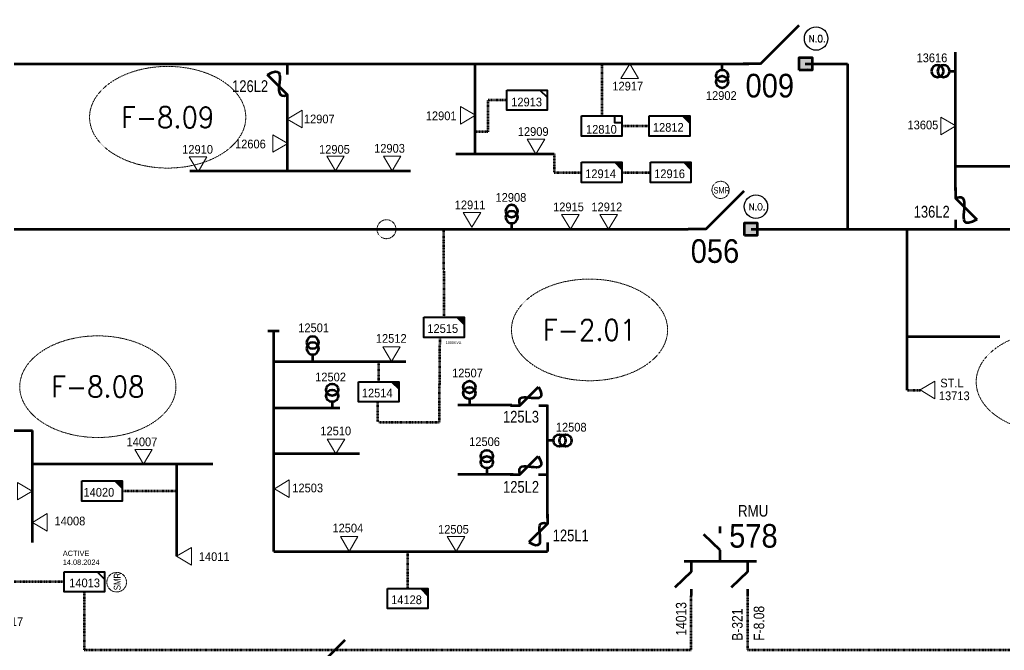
# Model space of a CAD drawing. Header units: metres. Extents: x 65984 to 144644, y -19036 to 23726.
# Drawn here: x 116215.8 to 116632.2, y 21753.7 to 22020.5 of the extents above; entities that cross this region are included whole.
import ezdxf
from ezdxf.enums import TextEntityAlignment as Align

# ---------------------------------------------------------------- set-up
doc = ezdxf.new("R2010")
doc.units = ezdxf.units.M
doc.header["$MEASUREMENT"] = 0
doc.linetypes.add('DGN Style 2', pattern=[0.023128, 0, -0.023128])
doc.linetypes.add('DGN Style 3', pattern=[0.013877, 0, -0.013877])
doc.layers.get('0').update_dxf_attribs({"color": 95, "lineweight": 40})
for name, color, linetype, lineweight in [('ABS', 7, 'Continuous', 40), ('ABS NUMBER', 112, 'Continuous', 30), ('d_eos', 111, 'Continuous', 40), ('d_eos no', 121, 'Continuous', 40), ('d_fco', 5, 'Continuous', 40), ('d_fco text', 95, 'Continuous', 40), ('d_oh branch', 94, 'Continuous', 40), ('d_switch', 95, 'Continuous', 40), ('d_tf', 1, 'Continuous', 40), ('d_tf no', 6, 'Continuous', 40), ('d_tf_200', 1, 'Continuous', 40), ('d_ug cable', 95, 'Continuous', 40), ('d_unit sub', 7, 'Continuous', 40), ('fedr no', 95, 'Continuous', 40), ('Level 37', 7, 'Continuous', 0), ('O H MAIN FEEDER', 4, 'Continuous', 100), ('SW N O', 114, 'Continuous', 30)]:
    doc.layers.add(name, color=color, linetype=linetype, lineweight=lineweight)
doc.styles.add('NASKHF', font='naskhf.shx', dxfattribs={"height": 8})
doc.styles.add('Style-Arial', font='arial.ttf')
doc.styles.add('Style-ENGINEERING', font='ENGINEERING.shx')
doc.styles.add('Style-msdefault', font='msdefault.shx')
doc.styles.add('Style-STANDARD', font='STANDARD.shx')

# ---------------------------------------------------------------- blocks, each defined once
blk = doc.blocks.new('TFU_60')
at = {"layer": 'd_tf_200', "color": 251, "linetype": 'Continuous', "lineweight": 53}
blk.add_line((0, 10), (0, 0), dxfattribs=at)
at = {"layer": 'd_tf_200', "color": 251, "linetype": 'Continuous', "lineweight": 53, "extrusion": (0, 0, -1)}
for centre in [(0, 30), (0, 20)]:
    blk.add_circle(centre, 10, dxfattribs=at)
blk = doc.blocks.new('TF_8')
at = {"color": 0, "linetype": 'ByBlock', "lineweight": -2}
blk.add_line((6.3, 4.95), (9.9, 1.35), dxfattribs=at)
blk.add_3dface([(-10.1, 4.95), (9.9, 4.95), (9.9, -5.05), (-10.1, -5.05)], dxfattribs=at)
blk = doc.blocks.new('TFU_62')
at = {"layer": 'd_tf_200', "color": 191, "linetype": 'Continuous', "lineweight": 53}
blk.add_line((0, 10), (0, 0), dxfattribs=at)
for centre in [(0, 30), (0, 20)]:
    blk.add_circle(centre, 10, dxfattribs=at)
blk = doc.blocks.new('exist.us-1000kva')
at = {"color": 0, "linetype": 'ByBlock', "lineweight": -2, "flags": 128}
blk.add_lwpolyline([(39.99, 12.92), (32.8, 20), (40, 20)], close=True, dxfattribs=at)
at = {"color": 0, "linetype": 'ByBlock', "lineweight": -2, "extrusion": (0, 0, -1)}
blk.add_solid([(-39.99, 12.92), (-32.8, 20), (-40, 20)], dxfattribs=at)
at = {"color": 0, "linetype": 'ByBlock', "lineweight": -2, "xscale": 2, "yscale": 2}
blk.add_blockref('TF_8', (20.2, 10.1), dxfattribs=at)
blk = doc.blocks.new('FUSE01')
at = {"color": 0, "linetype": 'ByBlock', "lineweight": -2}
blk.add_line((0, -17.15), (0, -22.55), dxfattribs=at)
at = {"color": 0, "linetype": 'ByBlock', "lineweight": -2, "flags": 128}
blk.add_lwpolyline([(0, 0.05), (0, -5.75), (-11.2, -16.95)], dxfattribs=at)
at = {"color": 0, "linetype": 'ByBlock', "lineweight": -2}
blk.add_open_spline([(-11.2, -16.95), (3.4, -25.35), (-11.6, -1.35), (0, -5.75)], degree=3, dxfattribs=at)
blk = doc.blocks.new('ABS2_1_1')
at = {"color": 0, "linetype": 'ByBlock', "lineweight": -2, "ltscale": 500}
for q in [(-29900, 43500), (0, 0)]:
    blk.add_line((0, 13600), q, dxfattribs=at)
at = {"color": 0, "linetype": 'ByBlock', "lineweight": -2, "ltscale": 500, "flags": 128}
for points in [[(5000, 43600), (-5000, 43600), (-5000, 53600), (5000, 53600)], [(3791, 49653), (3791, 49653), (3791, 49653)]]:
    blk.add_lwpolyline(points, close=True, dxfattribs=at)
at = {"color": 0, "linetype": 'ByBlock', "lineweight": -2, "ltscale": 500}
for points in [[(5000, 43600), (-5000, 43600), (5000, 53600), (-5000, 53600)], [(3791, 49653), (3791, 49653), (3791, 49653)]]:
    blk.add_solid(points, dxfattribs=at)
blk = doc.blocks.new('TFU_9')
at = {"layer": 'd_tf_200', "color": 1, "linetype": 'Continuous', "lineweight": 53}
blk.add_line((0, 10), (0, 0), dxfattribs=at)
for centre in [(0, 30), (0, 20)]:
    blk.add_circle(centre, 10, dxfattribs=at)
blk = doc.blocks.new('TF3')
at = {"color": 0, "linetype": 'ByBlock', "lineweight": -2}
for p, q in [((11.3, 9), (18.3, 9)), ((18.3, 9), (18.3, 2))]:
    blk.add_line(p, q, dxfattribs=at)
at = {"color": 0, "linetype": 'ByBlock', "lineweight": -2, "flags": 128}
blk.add_lwpolyline([(18.3, 2), (11.3, 2), (11.3, 9)], dxfattribs=at)
at = {"color": 0, "linetype": 'ByBlock', "lineweight": -2}
blk.add_3dface([(-21.7, 9), (18.3, 9), (18.3, -11), (-21.7, -11)], dxfattribs=at)
blk = doc.blocks.new('*U892')
at = {"layer": 'SW N O', "color": 3}
blk.add_circle((0, 0), 16.8, dxfattribs=at)
at = {"layer": 'SW N O', "color": 3, "style": 'Style-STANDARD'}
blk.add_text('N.O.', height=9.6, dxfattribs=at).set_placement((1.7, -0.2), align=Align.MIDDLE_CENTER)
blk = doc.blocks.new('TRA1_376')
at = {"layer": 'd_tf', "color": 251, "linetype": 'Continuous', "lineweight": 0, "ltscale": 0.000215867, "flags": 128}
blk.add_lwpolyline([(10.1, -17), (0.1, 0), (-9.9, -17)], close=True, dxfattribs=at)
blk = doc.blocks.new('TRA1_375')
at = {"layer": 'd_tf', "color": 251, "linetype": 'Continuous', "lineweight": 0, "ltscale": 0.000215867, "xscale": 1.000046566207833, "yscale": 1.000046566207833, "zscale": 1.000046566207833, "rotation": 180}
blk.add_blockref('TRA1_376', (0, 0), dxfattribs=at)
blk = doc.blocks.new('TRA1_382')
at = {"layer": 'd_tf', "color": 251, "linetype": 'Continuous', "lineweight": 0, "ltscale": 0.000215867, "flags": 128}
blk.add_lwpolyline([(10.1, -17), (0.1, 0), (-9.9, -17)], close=True, dxfattribs=at)
blk = doc.blocks.new('TRA1_381')
at = {"layer": 'd_tf', "color": 251, "linetype": 'Continuous', "lineweight": 0, "ltscale": 0.000215867, "xscale": 1.000046566207833, "yscale": 1.000046566207833, "zscale": 1.000046566207833, "rotation": 180}
blk.add_blockref('TRA1_382', (0, 0), dxfattribs=at)
blk = doc.blocks.new('TRA1_7')
at = {"layer": 'd_tf', "color": 191, "linetype": 'Continuous', "lineweight": 0, "ltscale": 0.000215867, "flags": 128}
blk.add_lwpolyline([(10.1, -17), (0.1, 0), (-9.9, -17)], close=True, dxfattribs=at)
blk = doc.blocks.new('TRA1_6')
at = {"layer": 'd_tf', "color": 191, "linetype": 'Continuous', "lineweight": 0, "ltscale": 0.000215867, "xscale": 1.000046566207833, "yscale": 1.000046566207833, "zscale": 1.000046566207833, "rotation": 180}
blk.add_blockref('TRA1_7', (0, 0), dxfattribs=at)
blk = doc.blocks.new('TRA1_384')
at = {"layer": 'd_tf', "color": 191, "linetype": 'Continuous', "lineweight": 0, "ltscale": 0.000215867, "extrusion": (0, 0, -1), "flags": 128}
blk.add_lwpolyline([(-10.1, -17), (-0.1, 0), (9.9, -17)], close=True, dxfattribs=at)
blk = doc.blocks.new('TRA1_383')
at = {"layer": 'd_tf', "color": 191, "linetype": 'Continuous', "lineweight": 0, "ltscale": 0.000215867, "xscale": 1.000046566207834, "yscale": 1.000046566207834, "zscale": 1.000046566207834, "rotation": 180}
blk.add_blockref('TRA1_384', (0, 0), dxfattribs=at)
blk = doc.blocks.new('TRA1_368')
at = {"layer": 'd_tf', "color": 1, "linetype": 'Continuous', "lineweight": 0, "ltscale": 0.000215867, "flags": 128}
blk.add_lwpolyline([(10, -17), (0, 0), (-10, -17)], close=True, dxfattribs=at)
blk = doc.blocks.new('TRA1_367')
at = {"layer": 'd_tf', "color": 1, "linetype": 'Continuous', "lineweight": 0, "ltscale": 0.000215867, "xscale": 1.000046566207833, "yscale": 1.000046566207833, "zscale": 1.000046566207833, "rotation": 180}
blk.add_blockref('TRA1_368', (0, 0), dxfattribs=at)

msp = doc.modelspace()

# ---------------------------------------------------------------- linework, layer by layer
at = {"layer": 'd_eos', "color": 7, "linetype": 'Continuous', "lineweight": 211, "ltscale": 0.625574}
for p, q in [((116512.07, 21803.3), (116512.07, 21806.07)), ((116512.06, 21796.01), (116505.2, 21802.67)), ((116512.07, 21791.45), (116512.07, 21796.01)), ((116496.77, 21791.45), (116527.37, 21791.45)), ((116499.77, 21791.45), (116499.77, 21786.89)), ((116523.57, 21791.45), (116523.57, 21786.89)), ((116499.77, 21786.89), (116492.91, 21780.23)), ((116523.57, 21786.89), (116516.71, 21780.23)), ((116499.77, 21779.6), (116499.77, 21776.83)), ((116523.57, 21779.6), (116523.57, 21776.83))]:
    msp.add_line(p, q, dxfattribs=at)
at = {"layer": 'd_oh branch', "color": 251, "linetype": 'Continuous', "lineweight": 100}
for p, q in [((116611.61, 21948.18), (116611.61, 22006.78)), ((116639.42, 21958.41), (116611.55, 21958.41)), ((116591.08, 21863.78), (116591.08, 21931.84)), ((116591.08, 21886.4), (116630.26, 21886.4)), ((116139.3, 21846.66), (116221.2, 21846.66)), ((116221.2, 21799.33), (116221.2, 21846.66)), ((116297.58, 21832.39), (116220.77, 21832.39)), ((116282.2, 21832.39), (116282.2, 21793.45))]:
    msp.add_line(p, q, dxfattribs=at)
at = {"layer": 'd_oh branch', "color": 1, "linetype": 'Continuous', "lineweight": 100}
for p, q in [((116408.43, 21963.69), (116408.43, 22002.16)), ((116329.12, 21956.6), (116329.12, 21985.7)), ((116400.27, 21963.69), (116441.91, 21963.69)), ((116287.73, 21956.6), (116381.14, 21956.6))]:
    msp.add_line(p, q, dxfattribs=at)
at = {"layer": 'd_oh branch', "color": 191, "linetype": 'Continuous', "lineweight": 100}
for p, q in [((116325.6, 21888.7), (116320.72, 21888.7)), ((116323.28, 21795.53), (116323.28, 21888.7)), ((116323.85, 21875.85), (116379.13, 21875.85)), ((116323.28, 21856.24), (116351.19, 21856.24)), ((116424, 21857.34), (116401.08, 21857.34)), ((116438.99, 21809.55), (116438.99, 21857.59)), ((116359.5, 21836.77), (116323.28, 21836.77)), ((116424.54, 21828.1), (116401.09, 21828.1)), ((116323.28, 21795.53), (116378.12, 21795.53)), ((116378.12, 21795.53), (116438.99, 21795.53))]:
    msp.add_line(p, q, dxfattribs=at)
at = {"layer": 'd_ug cable', "color": 1, "linetype": 'DGN Style 3', "lineweight": 100}
msp.add_line((116462.23, 21979.79), (116462.23, 22001.84), dxfattribs=at)
at = {"layer": 'd_ug cable', "color": 191, "linetype": 'DGN Style 3', "lineweight": 100}
for p, q in [((116395.35, 21894.6), (116395.21, 21931.84)), ((116393.31, 21850.2), (116393.61, 21886.07)), ((116367.66, 21867.33), (116367.66, 21875.85)), ((116367.32, 21850.3), (116367.32, 21858.82)), ((116367.54, 21850.28), (116393.31, 21850.2)), ((116380.04, 21779.85), (116380.04, 21795.53))]:
    msp.add_line(p, q, dxfattribs=at)
at = {"layer": 'd_ug cable', "color": 251, "linetype": 'DGN Style 3', "lineweight": 100}
msp.add_line((116591.08, 21863.78), (116596.74, 21863.78), dxfattribs=at)
at = {"layer": 'd_ug cable', "color": 251, "linetype": 'DGN Style 2', "lineweight": 100}
msp.add_line((116234.61, 21782.64), (116196.99, 21782.64), dxfattribs=at)
at = {"layer": 'd_ug cable', "color": 251, "linetype": 'DGN Style 2', "lineweight": 100, "flags": 128}
for points in [[(116523.57, 21776.83), (116523.57, 21753.91), (117031.53, 21753.91), (117031.53, 21807.29), (117216.78, 21807.29), (117216.78, 22106.87)], [(116243.14, 21778.37), (116243.14, 21753.91), (116499.77, 21753.91), (116499.77, 21776.83)]]:
    msp.add_lwpolyline(points, dxfattribs=at)
at = {"layer": 'd_ug cable', "color": 1, "linetype": 'DGN Style 3', "lineweight": 100, "flags": 128}
for points in [[(116421.84, 21986.47), (116413.78, 21986.47), (116413.78, 21973.07), (116408.43, 21973.07)], [(116470.54, 21975.52), (116482.1, 21975.52)], [(116441.91, 21963.69), (116441.91, 21955.91), (116453.47, 21955.91)], [(116470.54, 21955.91), (116482.65, 21955.91)]]:
    msp.add_lwpolyline(points, dxfattribs=at)
at = {"layer": 'd_ug cable', "color": 251, "linetype": 'DGN Style 3', "lineweight": 100, "flags": 128}
msp.add_lwpolyline([(116282.2, 21821.05), (116259.18, 21821.05)], dxfattribs=at)
at = {"layer": 'd_ug cable', "color": 2, "linetype": 'DGN Style 3', "lineweight": 13}
for centre, radius in [((116512.23, 21948.49), 3.64), ((116256.85, 21782.5), 4.15)]:
    msp.add_circle(centre, radius, dxfattribs=at)
at = {"layer": 'd_ug cable', "color": 3, "linetype": 'DGN Style 3', "lineweight": 13}
msp.add_circle((116370.96, 21931.84), 4, dxfattribs=at)
at = {"layer": 'fedr no', "color": 82, "linetype": 'DGN Style 3', "lineweight": 13, "true_color": 0x1dc70e}
for centre in [(116278.42, 21979.22), (116456.82, 21889.24), (116248.89, 21865.22), (116653.35, 21867.24)]:
    msp.add_ellipse(centre, major_axis=(33.02, 0), ratio=0.651175, dxfattribs=at)
at = {"layer": 'O H MAIN FEEDER', "color": 1, "lineweight": 211, "ltscale": 30}
msp.add_line((116091.97, 22001.84), (116524.2, 22001.84), dxfattribs=at)
at = {"layer": 'O H MAIN FEEDER', "color": 191, "lineweight": 211, "ltscale": 30}
for p, q in [((116548.06, 22001.84), (116565.9, 22001.84)), ((115963.53, 21931.84), (116498.56, 21931.84))]:
    msp.add_line(p, q, dxfattribs=at)
at = {"layer": 'O H MAIN FEEDER', "color": 251, "lineweight": 211, "ltscale": 30}
for p, q in [((116565.9, 22001.84), (116565.9, 21931.84)), ((116525.13, 21931.84), (116786.93, 21931.84))]:
    msp.add_line(p, q, dxfattribs=at)

# ---------------------------------------------------------------- block references
at = {"layer": 'ABS', "color": 7, "linetype": 'Continuous', "lineweight": 211, "ltscale": 0.812883, "xscale": 0.0005446322480400587, "yscale": 0.0005446322480400587, "zscale": 0.000360672857092237, "rotation": 269.9999999999997}
for p in [(116521.74, 22001.84), (116329.83, 21741.84)]:
    msp.add_blockref('ABS2_1_1', p, dxfattribs=at)
at = {"layer": 'ABS', "color": 2, "linetype": 'Continuous', "lineweight": 211, "ltscale": 0.812883, "xscale": 0.0005446322480400587, "yscale": 0.0005446322480400587, "zscale": 0.000360672857092237, "rotation": 269.9999999999997}
msp.add_blockref('ABS2_1_1', (116498.56, 21931.84), dxfattribs=at)
at = {"layer": 'd_fco', "color": 1, "linetype": 'Continuous', "lineweight": 100, "xscale": 0.75758013337099, "yscale": -0.7575801333709908, "zscale": 0.1205302691593963, "rotation": 8.491449307923095e-05}
msp.add_blockref('FUSE01', (116329.12, 21984.35), dxfattribs=at)
at = {"layer": 'd_fco', "color": 251, "linetype": 'Continuous', "lineweight": 100, "xscale": 0.8, "yscale": -0.8000000000000002, "zscale": 0.1205302691593963, "rotation": 180.0000849144932}
msp.add_blockref('FUSE01', (116611.61, 21949.52), dxfattribs=at)
at = {"layer": 'd_fco', "color": 191, "linetype": 'Continuous', "lineweight": 100, "xscale": 0.6956503591949783, "zscale": 0.1205302691593963}
for p, yscale, rotation in [((116423.4, 21857.32), -0.6956503591949784, 270.000084914493), ((116423.35, 21828.1), -0.6956503591949784, 270.000084914493), ((116438.99, 21811.22), 0.6956503591949783, 359.9999150855069)]:
    msp.add_blockref('FUSE01', p, dxfattribs=dict(at, yscale=yscale, rotation=rotation))
at = {"layer": 'd_tf', "color": 1, "linetype": 'Continuous', "lineweight": 0, "ltscale": 0.000215867, "extrusion": (0, 0, -1)}
for p, xscale, yscale, zscale, rotation in [((-116473.8, 22001.87), 0.37, 0.37, 0.37, 180), ((-116408.55, 21980.04), 0.3699999999999999, 0.3699999999999999, 0.3699999999999999, 270.0001868667593), ((-116329.24, 21968.08), 0.3699999999999999, 0.3699999999999999, 0.3699999999999999, 270.0001868667593)]:
    msp.add_blockref('TRA1_367', p, dxfattribs=dict(at, xscale=xscale, yscale=yscale, zscale=zscale, rotation=rotation))
at = {"layer": 'd_tf', "color": 1, "linetype": 'Continuous', "lineweight": 0, "ltscale": 0.000215867, "xscale": 0.37, "yscale": 0.37, "zscale": 0.37}
for p, rotation in [((116329.01, 21978.47), 270), ((116434.15, 21963.6), 359.9999999999999), ((116291.28, 21956.16), 359.9999999999999), ((116349.38, 21956.51), 359.9999999999999), ((116373.38, 21956.51), 359.9999999999999)]:
    msp.add_blockref('TRA1_367', p, dxfattribs=dict(at, rotation=rotation))
at = {"layer": 'd_tf', "color": 251, "linetype": 'Continuous', "lineweight": 0, "ltscale": 0.000215867, "extrusion": (0, 0, -1), "xscale": 0.37, "yscale": 0.37, "zscale": 0.37}
for p, rotation in [((-116611.73, 21975.49), 270.0001897894799), ((-116221.23, 21807.86), 90.00000065179691)]:
    msp.add_blockref('TRA1_375', p, dxfattribs=dict(at, rotation=rotation))
at = {"layer": 'd_tf', "color": 191, "linetype": 'Continuous', "lineweight": 0, "ltscale": 0.000215867, "xscale": 0.37, "yscale": 0.37, "zscale": 0.37, "rotation": 359.9999999999999}
for p in [(116407.12, 21932.66), (116448.74, 21931.8), (116464.93, 21931.8), (116373.13, 21875.82), (116349.63, 21836.74), (116355.2, 21795.53), (116400.42, 21795.53)]:
    msp.add_blockref('TRA1_6', p, dxfattribs=at)
at = {"layer": 'd_tf', "color": 251, "linetype": 'Continuous', "lineweight": 0, "ltscale": 0.000215867}
for name, p, xscale, yscale, zscale, rotation in [('TRA1_375', (116596.61, 21863.79), 0.37, 0.37, 0.37, 270), ('TRA1_375', (116268.23, 21832.39), 0.37, 0.37, 0.37, 359.9999999999999), ('TRA1_381', (116221.17, 21821.05), 0.3699999999999999, 0.3699999999999999, 0.3699999999999999, 90.00000065242558), ('TRA1_375', (116282.21, 21793.43), 0.37, 0.37, 0.37, 269.9999999999686)]:
    msp.add_blockref(name, p, dxfattribs=dict(at, xscale=xscale, yscale=yscale, zscale=zscale, rotation=rotation))
at = {"layer": 'd_tf', "color": 191, "linetype": 'Continuous', "lineweight": 0, "ltscale": 0.000215867, "extrusion": (0, 0, -1), "xscale": 0.3699999999999999, "yscale": 0.3699999999999999, "zscale": 0.3699999999999999, "rotation": 90.00019023536763}
msp.add_blockref('TRA1_383', (-116323.54, 21822.08), dxfattribs=at)
at = {"layer": 'd_tf_200', "color": 1, "linetype": 'Continuous', "lineweight": 53, "xscale": 0.2560573599939434, "yscale": 0.2560573599939434, "zscale": 0.2560573599939434, "rotation": 179.9999999999999}
msp.add_blockref('TFU_9', (116512.86, 22001.83), dxfattribs=at)
at = {"layer": 'd_tf_200', "color": 251, "linetype": 'Continuous', "lineweight": 53, "xscale": 0.2560573599939427, "yscale": 0.2560573599939427, "zscale": 0.2560573599939427, "rotation": 89.9999999999999}
msp.add_blockref('TFU_60', (116611.67, 21998.76), dxfattribs=at)
at = {"layer": 'd_tf_200', "color": 191, "linetype": 'Continuous', "lineweight": 53, "extrusion": (0, 0, -1), "rotation": 359.9999999999999}
for p, xscale, yscale, zscale in [((-116423.89, 21931.85), 0.2560573599939434, 0.2560573599939434, 0.2560573599939434), ((-116339.73, 21876.24), 0.2560573599939431, 0.2560573599939431, 0.2560573599939431)]:
    msp.add_blockref('TFU_62', p, dxfattribs=dict(at, xscale=xscale, yscale=yscale, zscale=zscale))
at = {"layer": 'd_tf_200', "color": 191, "linetype": 'Continuous', "lineweight": 53}
for p, xscale, yscale, zscale, rotation in [((116347.96, 21856.24), 0.2560573599939432, 0.2560573599939432, 0.2560573599939432, 359.9999999999999), ((116406, 21857.4), 0.256057359993943, 0.256057359993943, 0.256057359993943, 359.9999999999999), ((116438.99, 21842.46), 0.2560573599939429, 0.2560573599939429, 0.2560573599939429, 269.9999999999999), ((116413.42, 21828.13), 0.256057359993943, 0.256057359993943, 0.256057359993943, 359.9999999999999)]:
    msp.add_blockref('TFU_62', p, dxfattribs=dict(at, xscale=xscale, yscale=yscale, zscale=zscale, rotation=rotation))
at = {"layer": 'd_unit sub', "color": 1, "linetype": 'Continuous', "lineweight": 40, "rotation": 359.9999999999999}
for name, p, xscale, yscale, zscale in [('TF_8', (116430.46, 21986.52), 0.8535245333131425, 0.8535245333131425, 0.4267622666565712), ('TF3', (116462.73, 21975.95), 0.4266530155163069, 0.4266530155163069, 0.1300771388769227), ('exist.us-1000kva', (116482.1, 21971.26), 0.4267622666565712, 0.4267622666565712, 0.4267622666565712), ('exist.us-1000kva', (116453.47, 21951.64), 0.4267622666565712, 0.4267622666565712, 0.4267622666565712), ('exist.us-1000kva', (116482.65, 21951.64), 0.4267622666565712, 0.4267622666565712, 0.4267622666565712)]:
    msp.add_blockref(name, p, dxfattribs=dict(at, xscale=xscale, yscale=yscale, zscale=zscale))
at = {"layer": 'd_unit sub', "color": 191, "linetype": 'Continuous', "lineweight": 40, "xscale": 0.4267622666565712, "yscale": 0.4267622666565712, "zscale": 0.4267622666565712, "rotation": 359.9999999999999}
for p in [(116386.74, 21886.07), (116359.05, 21858.79), (116371.43, 21771.31)]:
    msp.add_blockref('exist.us-1000kva', p, dxfattribs=at)
at = {"layer": 'd_unit sub', "color": 251, "linetype": 'Continuous', "lineweight": 40, "xscale": 0.4267622666565712, "yscale": 0.4267622666565712, "zscale": 0.4267622666565712, "rotation": 359.9999999999999}
msp.add_blockref('exist.us-1000kva', (116242.11, 21816.8), dxfattribs=at)
at = {"layer": 'd_unit sub', "color": 2, "linetype": 'Continuous', "lineweight": 40, "xscale": 0.8535245333131425, "yscale": 0.8535245333131425, "zscale": 0.4267622666565712, "rotation": 359.9999999999999}
msp.add_blockref('TF_8', (116243.23, 21782.68), dxfattribs=at)
at = {"layer": 'SW N O', "color": 3, "xscale": 0.2950694635422144, "yscale": 0.2950694635422144, "zscale": 0.2950694635422144}
for p in [(116552.63, 22012.52), (116527.18, 21941.4)]:
    msp.add_blockref('*U892', p, dxfattribs=at)

# ---------------------------------------------------------------- texts
at = {"layer": 'ABS NUMBER', "color": 7, "lineweight": 140, "style": 'Style-Arial', "width": 0.88}
msp.add_text('009', height=10, dxfattribs=at).set_placement((116522.79, 21997.6), align=Align.TOP_LEFT)
at = {"layer": 'ABS NUMBER', "color": 2, "lineweight": 140, "style": 'Style-Arial', "width": 0.88}
msp.add_text('056', height=10, dxfattribs=at).set_placement((116499.61, 21927.6), align=Align.TOP_LEFT)
at = {"layer": 'd_eos no', "color": 7, "linetype": 'Continuous', "lineweight": 140, "style": 'Style-Arial', "width": 0.88}
msp.add_text('578', height=10, dxfattribs=at).set_placement((116515.87, 21807.11), align=Align.TOP_LEFT)
at = {"layer": 'd_fco text', "color": 1, "linetype": 'Continuous', "lineweight": 80, "style": 'Style-msdefault', "width": 0.82}
msp.add_text('126L2', height=5, rotation=0.0338, dxfattribs=at).set_placement((116305.66, 21994.86), align=Align.TOP_LEFT)
at = {"layer": 'd_fco text', "color": 251, "linetype": 'Continuous', "lineweight": 80, "style": 'Style-msdefault', "width": 0.82}
msp.add_text('136L2', height=5, rotation=0.0338, dxfattribs=at).set_placement((116593.9, 21941.74), align=Align.TOP_LEFT)
at = {"layer": 'd_fco text', "color": 191, "linetype": 'Continuous', "lineweight": 80, "style": 'Style-msdefault', "width": 0.82}
for s, p in [('125L3', (116420.2, 21855)), ('125L2', (116420.23, 21825.31)), ('125L1', (116441.25, 21804.76))]:
    msp.add_text(s, height=5, rotation=0.0338, dxfattribs=at).set_placement(p, align=Align.TOP_LEFT)
at = {"layer": 'd_switch', "color": 1, "linetype": 'Continuous', "lineweight": 30, "ltscale": 0.9, "style": 'Style-ENGINEERING', "width": 0.857143}
for height, rotation, p in [(2.73, 0.0026, (116509.24, 21949.69)), (2.89, 90.0026, (116255.63, 21779.09))]:
    msp.add_text('SMR', height=height, rotation=rotation, dxfattribs=at).set_placement(p, align=Align.TOP_LEFT)
at = {"layer": 'd_switch', "color": 194, "linetype": 'Continuous', "lineweight": 30, "style": 'Style-ENGINEERING', "width": 0.857143}
for s, p in [('14013', (116493.33, 21759.89)), ('F-8.08', (116526.23, 21757.73)), ('B-321', (116517.1, 21757.73))]:
    msp.add_text(s, height=4.453, rotation=90, dxfattribs=at).set_placement(p, align=Align.TOP_LEFT)
at = {"layer": 'd_tf no', "color": 251, "linetype": 'Continuous', "lineweight": 40, "style": 'Style-msdefault', "width": 0.945946}
for s, p in [('13616', (116595.11, 22006.21)), ('ST.L', (116605.14, 21868.63)), ('13713', (116604.56, 21863.22)), ('14007', (116261.04, 21843.72)), ('14020', (116242.82, 21822.39)), ('14011', (116291.59, 21795.15)), ('14117', (116204.31, 21767.63))]:
    msp.add_text(s, height=3.7, dxfattribs=at).set_placement(p, align=Align.TOP_LEFT)
at = {"layer": 'd_tf no', "color": 1, "linetype": 'Continuous', "lineweight": 40, "style": 'Style-msdefault', "width": 0.945946}
msp.add_text('12917', height=3.7, dxfattribs=at).set_placement((116466.47, 21990.54))
for s, p in [('12902', (116506.03, 21990.24)), ('12913', (116423.71, 21987.51)), ('12901', (116387.57, 21981.67)), ('12907', (116336.03, 21980.34)), ('12812', (116483.62, 21976.78)), ('12909', (116426.49, 21975.01)), ('12810', (116455.33, 21975.95)), ('12606', (116306.9, 21969.74)), ('12903', (116365.73, 21967.92)), ('12910', (116284.57, 21967.49)), ('12905', (116342.44, 21967.48)), ('12914', (116454.99, 21957.16)), ('12916', (116484.17, 21957.16))]:
    msp.add_text(s, height=3.7, dxfattribs=at).set_placement(p, align=Align.TOP_LEFT)
at = {"layer": 'd_tf no', "color": 251, "linetype": 'Continuous', "lineweight": 40, "style": 'Style-msdefault', "width": 0.945946}
for s, p in [('13605', (116604.31, 21977.8)), ('14008', (116243.59, 21810.24))]:
    msp.add_text(s, height=3.7, dxfattribs=at).set_placement(p, align=Align.TOP_RIGHT)
at = {"layer": 'd_tf no', "color": 191, "linetype": 'Continuous', "lineweight": 40, "style": 'Style-msdefault', "width": 0.945946}
for s, p in [('12908', (116417.07, 21947.14)), ('12911', (116399.8, 21943.99)), ('12915', (116441.41, 21943.13)), ('12912', (116457.61, 21943.13)), ('12501', (116333.64, 21891.97)), ('12515', (116388.23, 21891.66)), ('12512', (116366.46, 21887.49)), ('12507', (116398.69, 21872.85)), ('12502', (116340.8, 21871.16)), ('12514', (116360.53, 21864.38)), ('12510', (116342.98, 21848.34)), ('12508', (116442.56, 21849.93)), ('12506', (116405.92, 21843.81)), ('12503', (116331.12, 21824.22)), ('12504', (116348.1, 21807.25)), ('12505', (116392.76, 21806.72)), ('14128', (116372.92, 21776.91))]:
    msp.add_text(s, height=3.7, dxfattribs=at).set_placement(p, align=Align.TOP_LEFT)
at = {"layer": 'd_tf no', "color": 2, "linetype": 'Continuous', "lineweight": 40, "style": 'Style-msdefault', "width": 0.945946}
for s, height, p in [('1000KVA', 1.125, (116396.03, 21884.42)), ('14013', 3.7, (116236.78, 21784.04))]:
    msp.add_text(s, height=height, dxfattribs=at).set_placement(p, align=Align.TOP_LEFT)
at = {"layer": 'd_tf no', "color": 121, "linetype": 'Continuous', "lineweight": 40, "insert": (116234.08, 21795.85), "char_height": 2.2617, "attachment_point": 1, "style": 'NASKHF'}
msp.add_mtext('\\Fmsdefault;\\H1x;\\W0.945946;ACTIVE\\P14.08.2024', dxfattribs=at)
at = {"layer": 'fedr no', "color": 6, "linetype": 'Continuous', "lineweight": 40, "char_height": 8.852, "attachment_point": 5, "style": 'Style-STANDARD'}
for s, insert in [('F-8.09', (116278.42, 21979.22)), ('F-2.01', (116456.82, 21889.24)), ('F-8.08\\P', (116248.89, 21865.22))]:
    msp.add_mtext(s, dxfattribs=dict(at, insert=insert))
at = {"layer": 'Level 37', "color": 7, "linetype": 'Continuous', "lineweight": 100, "style": 'Style-msdefault', "width": 0.86}
msp.add_text('RMU', height=4.9, rotation=0.0004, dxfattribs=at).set_placement((116532.42, 21815.15), align=Align.TOP_RIGHT)

doc.saveas('drawing.dxf')
